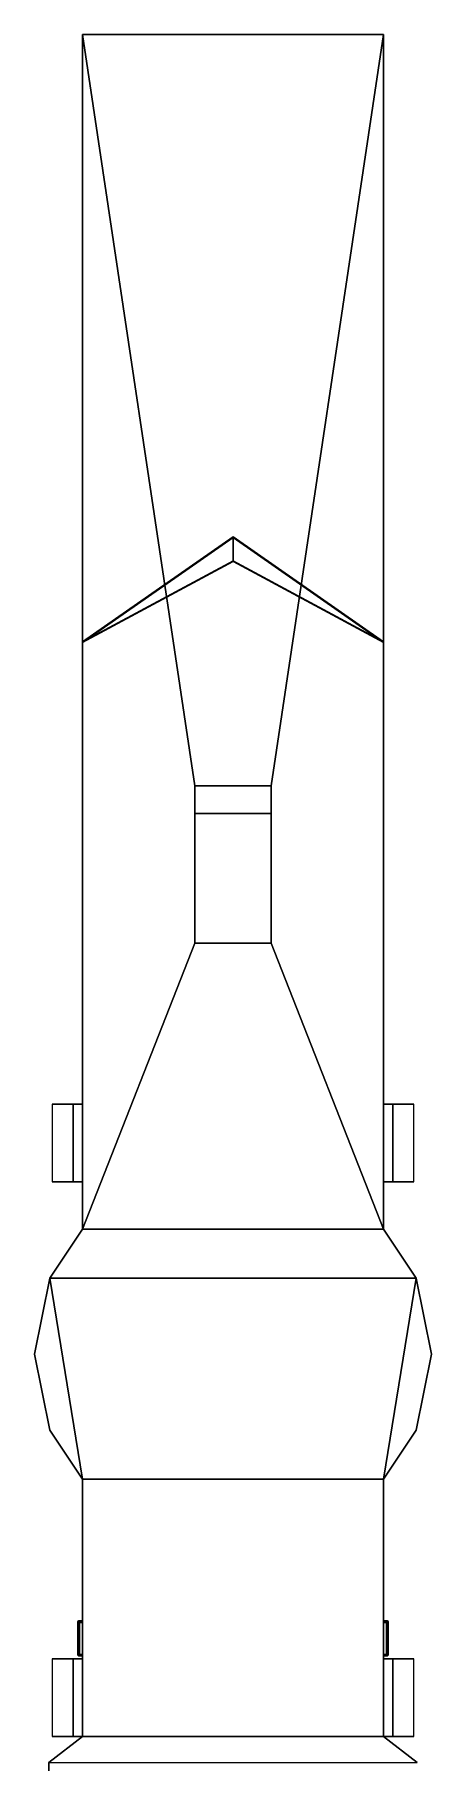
# Model space of a CAD drawing. Extents: x -2.6 to 2.6, y -22.5 to 23.4.
# Drawn here: x -2.61 to 2.61, y 0.73 to 23.44 of the extents above; entities that cross this region are included whole.
import ezdxf

# ---------------------------------------------------------------- set-up
doc = ezdxf.new("R2010")
doc.units = 0
doc.layers.add('SUPERSTRUCTURE', color=3, linetype='CONTINUOUS')

msp = doc.modelspace()

# ---------------------------------------------------------------- linework, layer by layer
at = {"layer": 'SUPERSTRUCTURE'}
for points in [[(-1.98, 23.44, 1.46), (-1.98, 9.38, 1.46), (-1.98, 9.38, 2.57), (-1.98, 23.44, 1.52)], [(1.98, 23.44, 1.52), (1.98, 23.44, 1.46), (-1.98, 23.44, 1.46), (-1.98, 23.44, 1.52)], [(0.5, 13.564, 2.413), (1.98, 23.44, 1.52), (-1.98, 23.44, 1.52), (-0.5, 13.564, 2.413)], [(-1.98, 23.44, 1.52), (-1.98, 7.74, 2.94), (-0.5, 11.499, 2.6), (-0.5, 13.564, 2.413)], [(-1.98, 7.74, 2.94), (-1.98, 23.44, 1.52), (-1.98, 9.38, 2.57), (-1.98, 8.36, 2.57)], [(0.5, 11.499, 2.6), (1.98, 7.74, 2.94), (1.98, 23.44, 1.52), (0.5, 13.564, 2.413)], [(1.98, 9.38, 2.57), (1.98, 9.38, 1.46), (1.98, 23.44, 1.46), (1.98, 23.44, 1.52)], [(1.98, 23.44, 1.52), (1.98, 7.74, 2.94), (1.98, 8.36, 2.57), (1.98, 9.38, 2.57)], [(-1.98, 15.46, 2.242), (-1.98, 15.451, 2.243), (0, 16.831, 2.651), (0, 16.84, 2.65)], [(0, 16.84, 2.65), (0, 16.523, 2.146), (0, 16.523, 2.146), (-1.98, 15.46, 2.242)], [(-1.98, 15.451, 2.243), (-1.98, 15.451, 2.243), (0, 16.514, 2.146), (0, 16.831, 2.651)], [(0, 16.523, 2.146), (0, 16.841, 2.651), (1.98, 15.46, 2.242)], [(0, 16.84, 2.65), (0, 16.831, 2.651), (1.98, 15.451, 2.243), (1.98, 15.46, 2.242)], [(0, 16.83, 2.65), (0, 16.514, 2.146), (1.98, 15.451, 2.243)], [(-0.5, 13.564, 2.413), (-0.5, 11.499, 2.6), (-0.5, 11.499, 2.6), (-0.5, 13.2, 2.6)], [(0.5, 13.2, 2.6), (0.5, 13.564, 2.413), (-0.5, 13.564, 2.413), (-0.5, 13.2, 2.6)], [(0.5, 11.499, 2.6), (0.5, 11.499, 2.6), (0.5, 13.564, 2.413), (0.5, 13.2, 2.6)], [(-0.5, 13.2, 2.6), (-0.5, 11.499, 2.6), (0.5, 11.499, 2.6), (0.5, 13.2, 2.6)], [(-0.5, 11.499, 2.6), (-1.98, 7.74, 2.94), (1.98, 7.74, 2.94), (0.5, 11.499, 2.6)], [(-1.98, 9.38, 2.57), (-1.98, 9.38, 1.46), (-2.38, 9.38, 1.46), (-2.1, 9.38, 2.57)], [(-2.1, 9.38, 2.57), (-2.38, 9.38, 1.46), (-2.38, 8.36, 1.46), (-2.1, 8.36, 2.57)], [(-1.98, 8.36, 2.57), (-1.98, 9.38, 2.57), (-2.1, 9.38, 2.57), (-2.1, 8.36, 2.57)], [(2.1, 9.38, 2.57), (2.38, 9.38, 1.46), (1.98, 9.38, 1.46), (1.98, 9.38, 2.57)], [(1.98, 9.38, 2.57), (1.98, 8.36, 2.57), (2.1, 8.36, 2.57), (2.1, 9.38, 2.57)], [(2.1, 8.36, 2.57), (2.38, 8.36, 1.46), (2.38, 9.38, 1.46), (2.1, 9.38, 2.57)], [(-2.1, 8.36, 2.57), (-2.38, 8.36, 1.46), (-1.98, 8.36, 1.46), (-1.98, 8.36, 2.57)], [(-1.98, 8.36, 2.57), (-1.98, 8.36, 1.46), (-1.98, 7.74, 1.46), (-1.98, 7.74, 2.94)], [(1.98, 8.36, 2.57), (1.98, 8.36, 1.46), (2.38, 8.36, 1.46), (2.1, 8.36, 2.57)], [(1.98, 7.74, 2.94), (1.98, 7.74, 1.46), (1.98, 8.36, 1.46), (1.98, 8.36, 2.57)], [(-1.98, 7.74, 1.46), (-2.411, 7.094, 1.46), (-2.411, 7.094, 2.94), (-1.98, 7.74, 2.94)], [(2.411, 7.094, 2.94), (1.98, 7.74, 2.94), (-1.98, 7.74, 2.94), (-2.411, 7.094, 2.94)], [(2.411, 7.094, 1.46), (1.98, 7.74, 1.46), (1.98, 7.74, 2.94), (2.411, 7.094, 2.94)], [(-2.411, 7.094, 1.46), (-2.61, 6.096, 1.46), (-2.61, 6.096, 2.94), (-2.411, 7.094, 2.94)], [(-2.411, 5.097, 2.94), (-1.98, 4.451, 2.94), (-2.411, 7.094, 2.94), (-2.61, 6.096, 2.94)], [(1.98, 4.451, 2.94), (2.411, 7.094, 2.94), (-2.411, 7.094, 2.94), (-1.98, 4.451, 2.94)], [(2.411, 7.094, 2.94), (1.98, 4.451, 2.94), (2.411, 5.097, 2.94), (2.61, 6.096, 2.94)], [(2.61, 6.096, 1.46), (2.411, 7.094, 1.46), (2.411, 7.094, 2.94), (2.61, 6.096, 2.94)], [(-2.61, 6.096, 1.46), (-2.411, 5.097, 1.46), (-2.411, 5.097, 2.94), (-2.61, 6.096, 2.94)], [(2.411, 5.097, 1.46), (2.61, 6.096, 1.46), (2.61, 6.096, 2.94), (2.411, 5.097, 2.94)], [(-2.411, 5.097, 1.46), (-1.98, 4.451, 1.46), (-1.98, 4.451, 2.94), (-2.411, 5.097, 2.94)], [(1.98, 4.451, 1.46), (2.411, 5.097, 1.46), (2.411, 5.097, 2.94), (1.98, 4.451, 2.94)], [(-1.98, 4.451, 1.46), (-1.98, 2.09, 1.46), (-1.98, 2.09, 2.57), (-1.98, 4.451, 2.94)], [(-1.98, 4.451, 2.94), (-1.98, 1.07, 2.94), (1.98, 1.07, 2.94), (1.98, 4.451, 2.94)], [(-1.98, 1.07, 2.94), (-1.98, 4.451, 2.94), (-1.98, 2.09, 2.57), (-1.98, 1.07, 2.57)], [(1.98, 2.09, 2.57), (1.98, 2.09, 1.46), (1.98, 4.451, 1.46), (1.98, 4.451, 2.94)], [(1.98, 4.451, 2.94), (1.98, 1.07, 2.94), (1.98, 1.07, 2.57), (1.98, 2.09, 2.57)], [(-2.03, 2.59, 1.46), (-2.04, 2.58, 1.46), (-2.04, 2.58, 2.93), (-2.03, 2.59, 2.92)], [(-1.98, 2.58, 2.93), (-1.98, 2.59, 2.92), (-2.03, 2.59, 2.92), (-2.04, 2.58, 2.93)], [(-2.04, 2.58, 1.46), (-2.03, 2.57, 1.46), (-2.03, 2.57, 2.92), (-2.04, 2.58, 2.93)], [(-2.04, 2.14, 1.82), (-2.03, 2.15, 1.83), (-2.03, 2.57, 1.83), (-2.04, 2.58, 1.82)], [(-2.03, 2.15, 1.81), (-2.04, 2.14, 1.82), (-2.04, 2.58, 1.82), (-2.03, 2.57, 1.81)], [(-2.04, 2.14, 1.59), (-2.03, 2.15, 1.6), (-2.03, 2.57, 1.6), (-2.04, 2.58, 1.59)], [(-2.03, 2.15, 1.58), (-2.04, 2.14, 1.59), (-2.04, 2.58, 1.59), (-2.03, 2.57, 1.58)], [(-2.04, 2.14, 2.05), (-2.03, 2.15, 2.06), (-2.03, 2.57, 2.06), (-2.04, 2.58, 2.05)], [(-2.03, 2.15, 2.04), (-2.04, 2.14, 2.05), (-2.04, 2.58, 2.05), (-2.03, 2.57, 2.04)], [(-2.04, 2.14, 2.51), (-2.03, 2.15, 2.52), (-2.03, 2.57, 2.52), (-2.04, 2.58, 2.51)], [(-2.03, 2.15, 2.5), (-2.04, 2.14, 2.51), (-2.04, 2.58, 2.51), (-2.03, 2.57, 2.5)], [(-2.04, 2.14, 2.28), (-2.03, 2.15, 2.29), (-2.03, 2.57, 2.29), (-2.04, 2.58, 2.28)], [(-2.03, 2.15, 2.27), (-2.04, 2.14, 2.28), (-2.04, 2.58, 2.28), (-2.03, 2.57, 2.27)], [(-2.04, 2.14, 2.74), (-2.03, 2.15, 2.75), (-2.03, 2.57, 2.75), (-2.04, 2.58, 2.74)], [(-2.03, 2.15, 2.73), (-2.04, 2.14, 2.74), (-2.04, 2.58, 2.74), (-2.03, 2.57, 2.73)], [(-1.98, 2.57, 2.92), (-1.98, 2.58, 2.93), (-2.04, 2.58, 2.93), (-2.03, 2.57, 2.92)], [(-2.02, 2.58, 1.46), (-2.03, 2.59, 1.46), (-2.03, 2.59, 2.92), (-2.02, 2.58, 2.91)], [(-1.98, 2.59, 1.9), (-1.98, 2.58, 1.89), (-2.02, 2.58, 1.89), (-2.03, 2.59, 1.9)], [(-1.98, 2.58, 1.91), (-1.98, 2.59, 1.9), (-2.03, 2.59, 1.9), (-2.02, 2.58, 1.91)], [(-1.98, 2.59, 2.58), (-1.98, 2.58, 2.57), (-2.02, 2.58, 2.57), (-2.03, 2.59, 2.58)], [(-1.98, 2.58, 2.59), (-1.98, 2.59, 2.58), (-2.03, 2.59, 2.58), (-2.02, 2.58, 2.59)], [(-1.98, 2.59, 2.92), (-1.98, 2.58, 2.91), (-2.02, 2.58, 2.91), (-2.03, 2.59, 2.92)], [(-2.03, 2.57, 1.46), (-2.02, 2.58, 1.46), (-2.02, 2.58, 2.91), (-2.03, 2.57, 2.92)], [(-2.03, 2.15, 1.83), (-2.02, 2.14, 1.82), (-2.02, 2.58, 1.82), (-2.03, 2.57, 1.83)], [(-2.02, 2.14, 1.82), (-2.03, 2.15, 1.81), (-2.03, 2.57, 1.81), (-2.02, 2.58, 1.82)], [(-2.03, 2.15, 1.6), (-2.02, 2.14, 1.59), (-2.02, 2.58, 1.59), (-2.03, 2.57, 1.6)], [(-2.02, 2.14, 1.59), (-2.03, 2.15, 1.58), (-2.03, 2.57, 1.58), (-2.02, 2.58, 1.59)], [(-2.03, 2.15, 2.06), (-2.02, 2.14, 2.05), (-2.02, 2.58, 2.05), (-2.03, 2.57, 2.06)], [(-2.02, 2.14, 2.05), (-2.03, 2.15, 2.04), (-2.03, 2.57, 2.04), (-2.02, 2.58, 2.05)], [(-1.98, 2.57, 1.9), (-1.98, 2.58, 1.91), (-2.02, 2.58, 1.91), (-2.03, 2.57, 1.9)], [(-1.98, 2.58, 1.89), (-1.98, 2.57, 1.9), (-2.03, 2.57, 1.9), (-2.02, 2.58, 1.89)], [(-2.03, 2.15, 2.52), (-2.02, 2.14, 2.51), (-2.02, 2.58, 2.51), (-2.03, 2.57, 2.52)], [(-2.02, 2.14, 2.51), (-2.03, 2.15, 2.5), (-2.03, 2.57, 2.5), (-2.02, 2.58, 2.51)], [(-2.03, 2.15, 2.29), (-2.02, 2.14, 2.28), (-2.02, 2.58, 2.28), (-2.03, 2.57, 2.29)], [(-2.02, 2.14, 2.28), (-2.03, 2.15, 2.27), (-2.03, 2.57, 2.27), (-2.02, 2.58, 2.28)], [(-1.98, 2.57, 2.58), (-1.98, 2.58, 2.59), (-2.02, 2.58, 2.59), (-2.03, 2.57, 2.58)], [(-1.98, 2.58, 2.57), (-1.98, 2.57, 2.58), (-2.03, 2.57, 2.58), (-2.02, 2.58, 2.57)], [(-2.03, 2.15, 2.75), (-2.02, 2.14, 2.74), (-2.02, 2.58, 2.74), (-2.03, 2.57, 2.75)], [(-2.02, 2.14, 2.74), (-2.03, 2.15, 2.73), (-2.03, 2.57, 2.73), (-2.02, 2.58, 2.74)], [(-1.98, 2.58, 2.91), (-1.98, 2.57, 2.92), (-2.03, 2.57, 2.92), (-2.02, 2.58, 2.91)], [(1.98, 2.59, 1.9), (1.98, 2.58, 1.91), (2.02, 2.58, 1.91), (2.03, 2.59, 1.9)], [(1.98, 2.58, 1.89), (1.98, 2.59, 1.9), (2.03, 2.59, 1.9), (2.02, 2.58, 1.89)], [(1.98, 2.59, 2.58), (1.98, 2.58, 2.59), (2.02, 2.58, 2.59), (2.03, 2.59, 2.58)], [(1.98, 2.58, 2.57), (1.98, 2.59, 2.58), (2.03, 2.59, 2.58), (2.02, 2.58, 2.57)], [(1.98, 2.59, 2.92), (1.98, 2.58, 2.93), (2.04, 2.58, 2.93), (2.03, 2.59, 2.92)], [(1.98, 2.58, 2.91), (1.98, 2.59, 2.92), (2.03, 2.59, 2.92), (2.02, 2.58, 2.91)], [(1.98, 2.57, 1.9), (1.98, 2.58, 1.89), (2.02, 2.58, 1.89), (2.03, 2.57, 1.9)], [(1.98, 2.58, 1.91), (1.98, 2.57, 1.9), (2.03, 2.57, 1.9), (2.02, 2.58, 1.91)], [(1.98, 2.57, 2.58), (1.98, 2.58, 2.57), (2.02, 2.58, 2.57), (2.03, 2.57, 2.58)], [(1.98, 2.58, 2.59), (1.98, 2.57, 2.58), (2.03, 2.57, 2.58), (2.02, 2.58, 2.59)], [(1.98, 2.57, 2.92), (1.98, 2.58, 2.91), (2.02, 2.58, 2.91), (2.03, 2.57, 2.92)], [(1.98, 2.58, 2.93), (1.98, 2.57, 2.92), (2.03, 2.57, 2.92), (2.04, 2.58, 2.93)], [(2.03, 2.59, 1.46), (2.02, 2.58, 1.46), (2.02, 2.58, 2.91), (2.03, 2.59, 2.92)], [(2.02, 2.58, 1.46), (2.03, 2.57, 1.46), (2.03, 2.57, 2.92), (2.02, 2.58, 2.91)], [(2.03, 2.57, 1.83), (2.02, 2.58, 1.82), (2.02, 2.14, 1.82), (2.03, 2.15, 1.83)], [(2.02, 2.58, 1.82), (2.03, 2.57, 1.81), (2.03, 2.15, 1.81), (2.02, 2.14, 1.82)], [(2.03, 2.57, 1.6), (2.02, 2.58, 1.59), (2.02, 2.14, 1.59), (2.03, 2.15, 1.6)], [(2.02, 2.58, 1.59), (2.03, 2.57, 1.58), (2.03, 2.15, 1.58), (2.02, 2.14, 1.59)], [(2.03, 2.57, 2.06), (2.02, 2.58, 2.05), (2.02, 2.14, 2.05), (2.03, 2.15, 2.06)], [(2.02, 2.58, 2.05), (2.03, 2.57, 2.04), (2.03, 2.15, 2.04), (2.02, 2.14, 2.05)], [(2.03, 2.57, 2.52), (2.02, 2.58, 2.51), (2.02, 2.14, 2.51), (2.03, 2.15, 2.52)], [(2.02, 2.58, 2.51), (2.03, 2.57, 2.5), (2.03, 2.15, 2.5), (2.02, 2.14, 2.51)], [(2.03, 2.57, 2.29), (2.02, 2.58, 2.28), (2.02, 2.14, 2.28), (2.03, 2.15, 2.29)], [(2.02, 2.58, 2.28), (2.03, 2.57, 2.27), (2.03, 2.15, 2.27), (2.02, 2.14, 2.28)], [(2.03, 2.57, 2.75), (2.02, 2.58, 2.74), (2.02, 2.14, 2.74), (2.03, 2.15, 2.75)], [(2.02, 2.58, 2.74), (2.03, 2.57, 2.73), (2.03, 2.15, 2.73), (2.02, 2.14, 2.74)], [(2.04, 2.58, 1.46), (2.03, 2.59, 1.46), (2.03, 2.59, 2.92), (2.04, 2.58, 2.93)], [(2.03, 2.57, 1.46), (2.04, 2.58, 1.46), (2.04, 2.58, 2.93), (2.03, 2.57, 2.92)], [(2.04, 2.58, 1.82), (2.03, 2.57, 1.83), (2.03, 2.15, 1.83), (2.04, 2.14, 1.82)], [(2.03, 2.57, 1.81), (2.04, 2.58, 1.82), (2.04, 2.14, 1.82), (2.03, 2.15, 1.81)], [(2.04, 2.58, 1.59), (2.03, 2.57, 1.6), (2.03, 2.15, 1.6), (2.04, 2.14, 1.59)], [(2.03, 2.57, 1.58), (2.04, 2.58, 1.59), (2.04, 2.14, 1.59), (2.03, 2.15, 1.58)], [(2.04, 2.58, 2.05), (2.03, 2.57, 2.06), (2.03, 2.15, 2.06), (2.04, 2.14, 2.05)], [(2.03, 2.57, 2.04), (2.04, 2.58, 2.05), (2.04, 2.14, 2.05), (2.03, 2.15, 2.04)], [(2.04, 2.58, 2.51), (2.03, 2.57, 2.52), (2.03, 2.15, 2.52), (2.04, 2.14, 2.51)], [(2.03, 2.57, 2.5), (2.04, 2.58, 2.51), (2.04, 2.14, 2.51), (2.03, 2.15, 2.5)], [(2.04, 2.58, 2.28), (2.03, 2.57, 2.29), (2.03, 2.15, 2.29), (2.04, 2.14, 2.28)], [(2.03, 2.57, 2.27), (2.04, 2.58, 2.28), (2.04, 2.14, 2.28), (2.03, 2.15, 2.27)], [(2.04, 2.58, 2.74), (2.03, 2.57, 2.75), (2.03, 2.15, 2.75), (2.04, 2.14, 2.74)], [(2.03, 2.57, 2.73), (2.04, 2.58, 2.74), (2.04, 2.14, 2.74), (2.03, 2.15, 2.73)], [(-2.1, 2.09, 2.57), (-2.38, 2.09, 1.46), (-2.38, 1.07, 1.46), (-2.1, 1.07, 2.57)], [(-1.98, 2.09, 2.57), (-1.98, 2.09, 1.46), (-2.38, 2.09, 1.46), (-2.1, 2.09, 2.57)], [(-1.98, 1.07, 2.57), (-1.98, 2.09, 2.57), (-2.1, 2.09, 2.57), (-2.1, 1.07, 2.57)], [(-2.03, 2.15, 1.46), (-2.04, 2.14, 1.46), (-2.04, 2.14, 2.93), (-2.03, 2.15, 2.92)], [(-1.98, 2.14, 2.93), (-1.98, 2.15, 2.92), (-2.03, 2.15, 2.92), (-2.04, 2.14, 2.93)], [(-2.04, 2.14, 1.46), (-2.03, 2.13, 1.46), (-2.03, 2.13, 2.92), (-2.04, 2.14, 2.93)], [(-1.98, 2.13, 2.92), (-1.98, 2.14, 2.93), (-2.04, 2.14, 2.93), (-2.03, 2.13, 2.92)], [(-2.02, 2.14, 1.46), (-2.03, 2.15, 1.46), (-2.03, 2.15, 2.92), (-2.02, 2.14, 2.91)], [(-1.98, 2.15, 1.9), (-1.98, 2.14, 1.89), (-2.02, 2.14, 1.89), (-2.03, 2.15, 1.9)], [(-1.98, 2.14, 1.91), (-1.98, 2.15, 1.9), (-2.03, 2.15, 1.9), (-2.02, 2.14, 1.91)], [(-1.98, 2.15, 2.58), (-1.98, 2.14, 2.57), (-2.02, 2.14, 2.57), (-2.03, 2.15, 2.58)], [(-1.98, 2.14, 2.59), (-1.98, 2.15, 2.58), (-2.03, 2.15, 2.58), (-2.02, 2.14, 2.59)], [(-1.98, 2.15, 2.92), (-1.98, 2.14, 2.91), (-2.02, 2.14, 2.91), (-2.03, 2.15, 2.92)], [(-2.03, 2.13, 1.46), (-2.02, 2.14, 1.46), (-2.02, 2.14, 2.91), (-2.03, 2.13, 2.92)], [(-1.98, 2.13, 1.9), (-1.98, 2.14, 1.91), (-2.02, 2.14, 1.91), (-2.03, 2.13, 1.9)], [(-1.98, 2.14, 1.89), (-1.98, 2.13, 1.9), (-2.03, 2.13, 1.9), (-2.02, 2.14, 1.89)], [(-1.98, 2.13, 2.58), (-1.98, 2.14, 2.59), (-2.02, 2.14, 2.59), (-2.03, 2.13, 2.58)], [(-1.98, 2.14, 2.57), (-1.98, 2.13, 2.58), (-2.03, 2.13, 2.58), (-2.02, 2.14, 2.57)], [(-1.98, 2.14, 2.91), (-1.98, 2.13, 2.92), (-2.03, 2.13, 2.92), (-2.02, 2.14, 2.91)], [(1.98, 2.15, 1.9), (1.98, 2.14, 1.91), (2.02, 2.14, 1.91), (2.03, 2.15, 1.9)], [(1.98, 2.14, 1.89), (1.98, 2.15, 1.9), (2.03, 2.15, 1.9), (2.02, 2.14, 1.89)], [(1.98, 2.15, 2.58), (1.98, 2.14, 2.59), (2.02, 2.14, 2.59), (2.03, 2.15, 2.58)], [(1.98, 2.14, 2.57), (1.98, 2.15, 2.58), (2.03, 2.15, 2.58), (2.02, 2.14, 2.57)], [(1.98, 2.15, 2.92), (1.98, 2.14, 2.93), (2.04, 2.14, 2.93), (2.03, 2.15, 2.92)], [(1.98, 2.14, 2.91), (1.98, 2.15, 2.92), (2.03, 2.15, 2.92), (2.02, 2.14, 2.91)], [(1.98, 2.13, 1.9), (1.98, 2.14, 1.89), (2.02, 2.14, 1.89), (2.03, 2.13, 1.9)], [(1.98, 2.14, 1.91), (1.98, 2.13, 1.9), (2.03, 2.13, 1.9), (2.02, 2.14, 1.91)], [(1.98, 2.13, 2.58), (1.98, 2.14, 2.57), (2.02, 2.14, 2.57), (2.03, 2.13, 2.58)], [(1.98, 2.14, 2.59), (1.98, 2.13, 2.58), (2.03, 2.13, 2.58), (2.02, 2.14, 2.59)], [(1.98, 2.13, 2.92), (1.98, 2.14, 2.91), (2.02, 2.14, 2.91), (2.03, 2.13, 2.92)], [(1.98, 2.14, 2.93), (1.98, 2.13, 2.92), (2.03, 2.13, 2.92), (2.04, 2.14, 2.93)], [(2.1, 2.09, 2.57), (2.38, 2.09, 1.46), (1.98, 2.09, 1.46), (1.98, 2.09, 2.57)], [(1.98, 2.09, 2.57), (1.98, 1.07, 2.57), (2.1, 1.07, 2.57), (2.1, 2.09, 2.57)], [(2.03, 2.15, 1.46), (2.02, 2.14, 1.46), (2.02, 2.14, 2.91), (2.03, 2.15, 2.92)], [(2.02, 2.14, 1.46), (2.03, 2.13, 1.46), (2.03, 2.13, 2.92), (2.02, 2.14, 2.91)], [(2.04, 2.14, 1.46), (2.03, 2.15, 1.46), (2.03, 2.15, 2.92), (2.04, 2.14, 2.93)], [(2.03, 2.13, 1.46), (2.04, 2.14, 1.46), (2.04, 2.14, 2.93), (2.03, 2.13, 2.92)], [(2.1, 1.07, 2.57), (2.38, 1.07, 1.46), (2.38, 2.09, 1.46), (2.1, 2.09, 2.57)], [(-1.98, 1.07, 1.46), (-2.42, 0.73, 1.46), (-2.42, 0.73, 2.94), (-1.98, 1.07, 2.94)], [(-1.98, 1.07, 2.94), (-2.42, 0.73, 2.94), (2.42, 0.73, 2.94), (1.98, 1.07, 2.94)], [(-2.1, 1.07, 2.57), (-2.38, 1.07, 1.46), (-1.98, 1.07, 1.46), (-1.98, 1.07, 2.57)], [(2.42, 0.73, 2.94), (2.42, 0.73, 1.46), (1.98, 1.07, 1.46), (1.98, 1.07, 2.94)], [(1.98, 1.07, 2.57), (1.98, 1.07, 1.46), (2.38, 1.07, 1.46), (2.1, 1.07, 2.57)], [(-2.42, 0.73, 1.46), (-2.42, -7.16, 1.46), (-2.42, -2.95, 2.94), (-2.42, 0.73, 2.94)]]:
    msp.add_3dface(points, dxfattribs=at)

doc.saveas('drawing.dxf')
